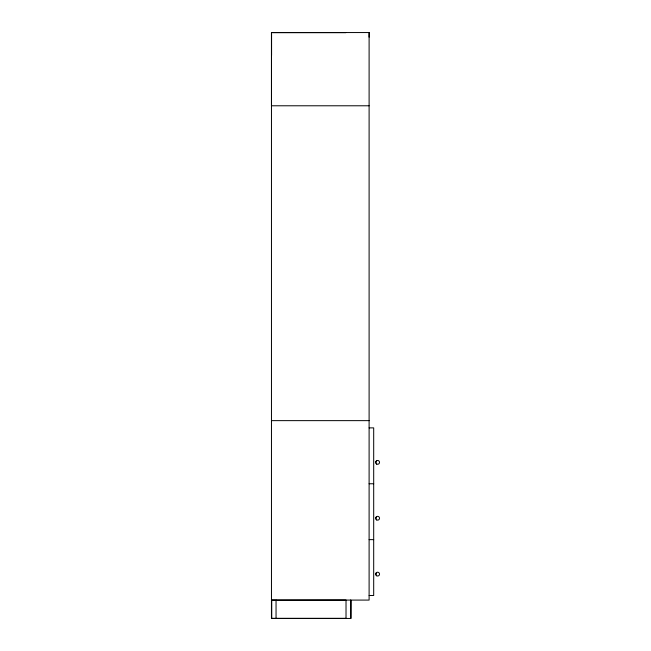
<?xml version="1.0" encoding="UTF-8"?>
<svg xmlns="http://www.w3.org/2000/svg" width="651" height="651" viewBox="0 0 651 651"><rect width="100%" height="100%" fill="white"/><g stroke="black" fill="none" stroke-linecap="round" stroke-linejoin="round"><path stroke-width="0.98" d="M369.109 37.123L369.215 32.55L271.467 32.55L271.467 105.779L369.109 105.779M376.49 516.707L375.725 518.155L376.49 519.758M376.49 572.587L375.725 574.027L376.49 575.639M376.49 460.835L375.725 462.275L376.49 463.886M272.614 32.656L345.844 32.656M271.467 420.636L369.109 420.636M369.109 427.878L373.69 427.878L373.69 595.51L369.109 595.51M369.109 483.758L373.69 483.758M369.109 539.63L373.69 539.63M271.467 618.344L346.218 618.344M271.467 32.55L271.467 618.45L350.865 618.45L350.865 600.141L350.791 618.45M369.109 32.55L369.109 600.084L271.467 600.084L276.048 600.035L276.048 618.45M350.596 600.141L350.596 618.45M346.023 618.45L346.023 600.035L276.431 600.141M271.736 600.035L271.736 618.344M271.573 32.55L271.573 55.433M271.475 600.141L271.475 618.45M376.677 575.769A1.904 1.904 0 0 0 379.533 574.117A1.904 1.904 0 0 0 376.677 572.465A1.904 1.904 0 0 0 376.677 575.769M376.677 464.017A1.904 1.904 0 0 0 379.533 462.365A1.904 1.904 0 0 0 376.677 460.713A1.904 1.904 0 0 0 376.677 464.017M376.677 519.889A1.904 1.904 0 0 0 379.533 518.237A1.904 1.904 0 0 0 376.677 516.585A1.904 1.904 0 0 0 376.677 519.889"/></g></svg>
